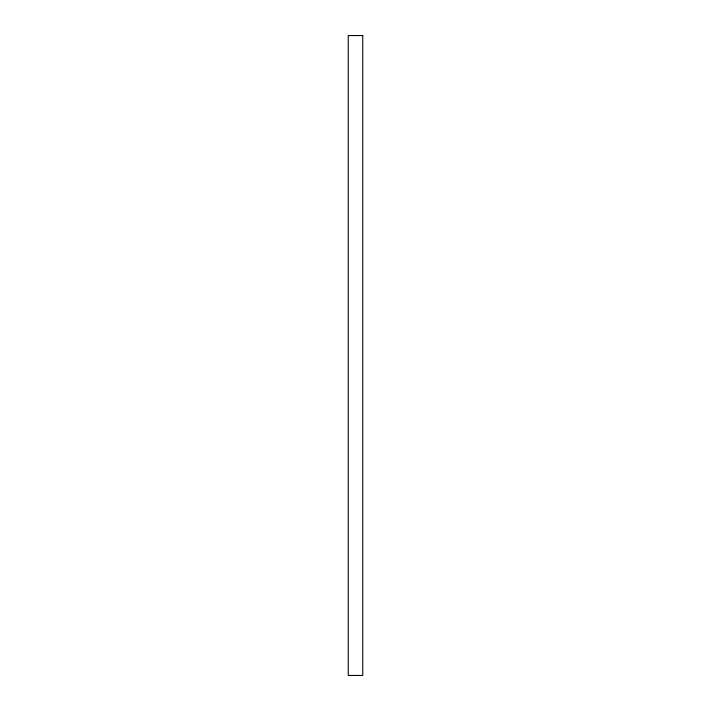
<?xml version="1.0" encoding="UTF-8"?>
<svg xmlns="http://www.w3.org/2000/svg" width="711" height="711" viewBox="0 0 711 711"><rect width="100%" height="100%" fill="white"/><g stroke="black" fill="none" stroke-linecap="round" stroke-linejoin="round"><path stroke-width="1.07" d="M362.752 35.55L348.248 35.55L348.248 675.45L362.752 675.45L362.752 35.55"/></g></svg>
